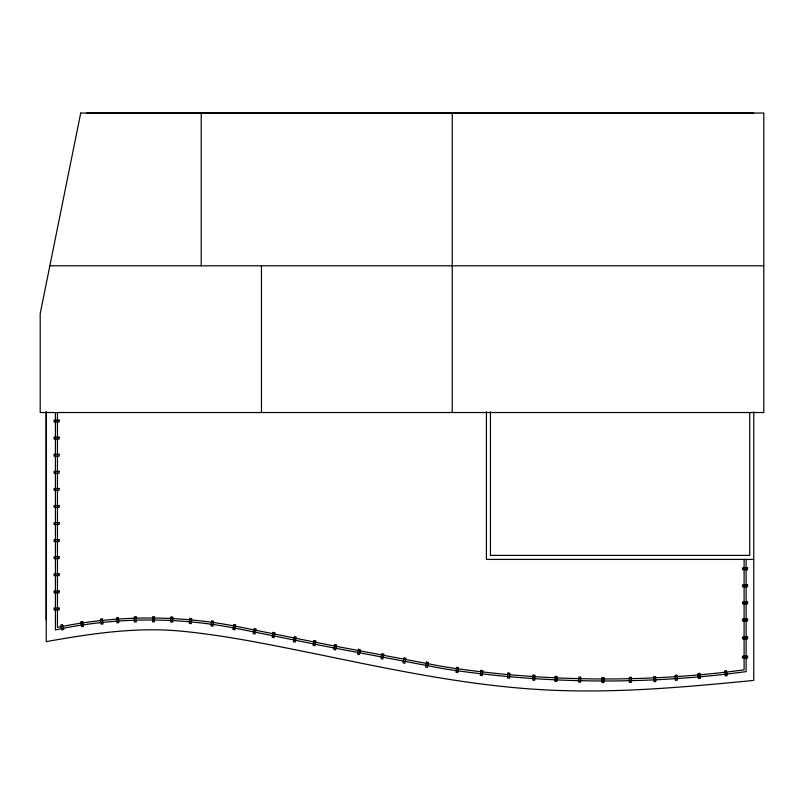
<?xml version="1.0" encoding="UTF-8"?>
<svg xmlns="http://www.w3.org/2000/svg" width="804" height="804" viewBox="0 0 804 804"><rect width="100%" height="100%" fill="white"/><g stroke="black" fill="none" stroke-linecap="round" stroke-linejoin="round"><path stroke-width="1.21" d="M46.23 619.713L46.23 411.859M86.862 113.042L753.75 113.193M49.858 265.802L763.8 265.802M753.75 559.413L486.42 559.413L486.42 411.698M753.75 411.869L753.75 680.425C688.757 686.747 623.492 692.797 558.127 690.445C476.893 687.651 397.055 670.626 317.721 654.285C273.712 645.441 229.693 636.115 184.99 631.512C138.559 626.467 91.867 633.431 46.23 641.642L46.23 412.05M749.73 412.532L749.73 555.393L490.44 555.393L490.44 411.698M746.112 559.413L746.112 671.641L728.082 673.933A1074.365 1074.365 0 0 1 444.351 668.858L328.826 646.969L235.582 628.266A453.577 453.577 0 0 0 63.194 628.266L55.436 629.924L55.436 412.532M744.102 559.413L744.102 669.873L727.851 671.943A1072.315 1072.315 0 0 1 444.672 666.878L329.208 644.999L235.964 626.296A455.587 455.587 0 0 0 62.812 626.296L57.446 627.432L57.446 412.532M452.25 113.042L452.25 412.532M261.451 265.802L261.451 412.532M201.201 113.042L201.201 265.802M555.232 676.375L554.991 681.39L556.86 681.48L557.102 676.465L555.232 676.375M171.041 617.05L170.76 622.065L172.629 622.165L172.9 617.15L171.041 617.05M533.122 675.149L532.781 680.164L534.64 680.284L534.982 675.27L533.122 675.149M189.764 618.437L189.402 623.452L191.272 623.582L191.633 618.567L189.764 618.437M508.038 673.028L507.545 678.033L509.404 678.214L509.907 673.219L508.038 673.028M480.973 670.395L480.36 675.38L482.209 675.611L482.822 670.626L480.973 670.395M456.632 667.35L455.989 672.335L457.848 672.576L458.481 667.591L456.632 667.35M211.764 621.01L211.03 625.974L212.879 626.256L213.613 621.281L211.764 621.01M233.853 624.557L232.949 629.492L234.788 629.833L235.693 624.889L233.853 624.557M314.042 640.497L313.138 645.431L314.977 645.773L315.882 640.828L314.042 640.497M273.099 632.386L272.144 637.321L273.983 637.672L274.938 632.738L273.099 632.386M334.826 644.587L333.871 649.521L335.7 649.873L336.665 644.939L334.826 644.587M80.712 113.042L40.2 313.59L40.2 412.532L763.8 412.532L763.8 113.042L80.712 113.042M358.504 649.3L357.499 654.225L359.328 654.597L360.333 649.672L358.504 649.3M294.415 636.778L293.4 641.703L295.229 642.084L296.244 637.16L294.415 636.778M404.05 657.943L403.025 662.868L404.864 663.25L405.879 658.325L404.05 657.943M426.552 662.094L425.507 667.008L427.336 667.4L428.381 662.486L426.552 662.094M254.285 628.688L253.2 633.592L255.019 633.994L256.104 629.09L254.285 628.688M382.131 653.763L381.036 658.667L382.855 659.069L383.95 654.165L382.131 653.763M62.461 624.638L60.652 625.12L61.948 629.974L63.757 629.492L62.461 624.638M82.641 621.462L80.802 621.753L81.586 626.718L83.425 626.427L82.641 621.462M102.249 618.959L100.399 619.251L101.183 624.216L103.033 623.924L102.249 618.959M726.494 670.727L724.635 670.958L725.248 675.943L727.107 675.712L726.494 670.727M676.867 675.179L675.008 675.36L675.491 680.365L677.35 680.184L676.867 675.179M699.862 673.33L698.003 673.501L698.455 678.506L700.314 678.335L699.862 673.33M118.329 617.643L116.469 617.794L116.871 622.798L118.731 622.648L118.329 617.643M136.097 616.869L134.238 616.969L134.489 621.984L136.358 621.894L136.097 616.869M655.561 676.516L653.692 676.616L653.943 681.631L655.813 681.531L655.561 676.516M631.17 677.31L629.301 677.38L629.482 682.395L631.351 682.335L631.17 677.31M59.114 420.11L54.089 420.11L54.089 421.979L59.114 421.979L59.114 420.11M59.114 437.195L54.089 437.195L54.089 439.064L59.114 439.064L59.114 437.195M59.114 454.28L54.089 454.28L54.089 456.149L59.114 456.149L59.114 454.28M59.114 471.365L54.089 471.365L54.089 473.234L59.114 473.234L59.114 471.365M59.114 488.45L54.089 488.45L54.089 490.319L59.114 490.319L59.114 488.45M59.114 505.535L54.089 505.535L54.089 507.404L59.114 507.404L59.114 505.535M59.114 522.62L54.089 522.62L54.089 524.489L59.114 524.489L59.114 522.62M59.114 539.705L54.089 539.705L54.089 541.574L59.114 541.574L59.114 539.705M59.114 556.79L54.089 556.79L54.089 558.659L59.114 558.659L59.114 556.79M747.559 567.765L742.534 567.765L742.534 569.634L747.559 569.634L747.559 567.765M59.114 573.875L54.089 573.875L54.089 575.744L59.114 575.744L59.114 573.875M747.559 584.85L742.534 584.85L742.534 586.719L747.559 586.719L747.559 584.85M59.114 590.96L54.089 590.96L54.089 592.829L59.114 592.829L59.114 590.96M747.559 601.935L742.534 601.935L742.534 603.804L747.559 603.804L747.559 601.935M59.114 608.045L54.089 608.045L54.089 609.914L59.114 609.914L59.114 608.045M154.448 616.809L152.579 616.809L152.579 621.834L154.448 621.834L154.448 616.809M747.559 619.1L742.534 619.1L742.534 620.969L747.559 620.969L747.559 619.1M747.559 637.029L742.534 637.029L742.534 638.899L747.559 638.899L747.559 637.029M747.559 656.205L742.534 656.205L742.534 658.074L747.559 658.074L747.559 656.205M580.619 677.149L578.749 677.149L578.749 682.174L580.619 682.174L580.619 677.149M603.834 677.501L601.965 677.501L601.965 682.526L603.834 682.526L603.834 677.501"/></g></svg>
